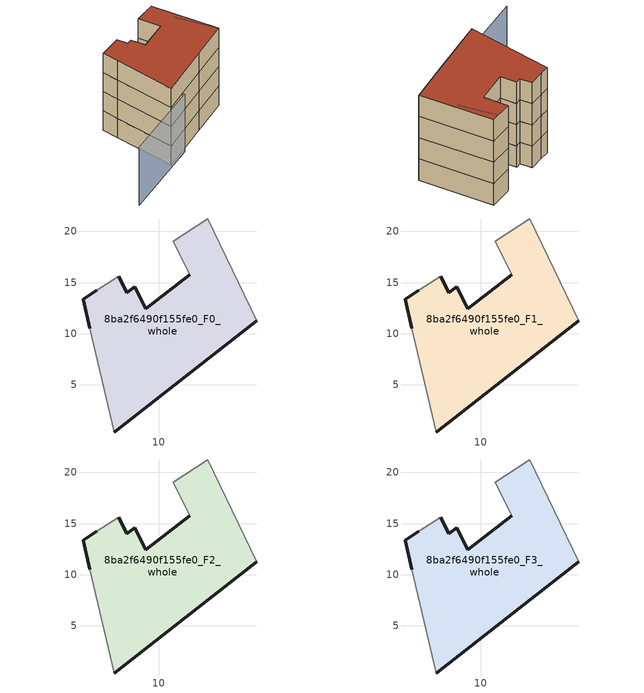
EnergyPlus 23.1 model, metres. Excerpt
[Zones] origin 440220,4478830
8ba2f6490f155fe0_F0_whole
 floor ground (EU_floor_Construction): 14.78,21.22 19.61,11.28 13.79,6.73 5.67,0.38 3.27,10.54 2.6,13.37 3.95,14.25 6.09,15.64 6.86,14 7.65,14.61 8.72,12.43 13.05,15.76 11.45,19.06 z0
 wall outside (EU_wall_Construction): 5.67,0.38 13.79,6.73 19.61,11.28 / 13.05,15.76 8.72,12.43 7.65,14.61 6.86,14 6.09,15.64 / 3.95,14.25 2.6,13.37 3.27,10.54 z0:3
 wall adiabatic (EU_wall_Construction): 19.61,11.28 14.78,21.22 11.45,19.06 13.05,15.76 / 6.09,15.64 3.95,14.25 / 3.27,10.54 5.67,0.38 z0:3
8ba2f6490f155fe0_F1_whole
 floor to 8ba2f6490f155fe0_F0_whole (EU_floor_Construction): 14.78,21.22 19.61,11.28 13.79,6.73 5.67,0.38 3.27,10.54 2.6,13.37 3.95,14.25 6.09,15.64 6.86,14 7.65,14.61 8.72,12.43 13.05,15.76 11.45,19.06 z3
 wall outside (EU_wall_Construction): 5.67,0.38 13.79,6.73 19.61,11.28 / 13.05,15.76 8.72,12.43 7.65,14.61 6.86,14 6.09,15.64 / 3.95,14.25 2.6,13.37 3.27,10.54 z3:6
 wall adiabatic (EU_wall_Construction): 19.61,11.28 14.78,21.22 11.45,19.06 13.05,15.76 / 6.09,15.64 3.95,14.25 / 3.27,10.54 5.67,0.38 z3:6
8ba2f6490f155fe0_F2_whole
 floor to 8ba2f6490f155fe0_F1_whole (EU_floor_Construction): 14.78,21.22 19.61,11.28 13.79,6.73 5.67,0.38 3.27,10.54 2.6,13.37 3.95,14.25 6.09,15.64 6.86,14 7.65,14.61 8.72,12.43 13.05,15.76 11.45,19.06 z6
 wall outside (EU_wall_Construction): 5.67,0.38 13.79,6.73 19.61,11.28 / 13.05,15.76 8.72,12.43 7.65,14.61 6.86,14 6.09,15.64 / 3.95,14.25 2.6,13.37 3.27,10.54 z6:9
 wall adiabatic (EU_wall_Construction): 19.61,11.28 14.78,21.22 11.45,19.06 13.05,15.76 / 6.09,15.64 3.95,14.25 / 3.27,10.54 5.67,0.38 z6:9
8ba2f6490f155fe0_F3_whole
 floor to 8ba2f6490f155fe0_F2_whole (EU_floor_Construction): 14.78,21.22 19.61,11.28 13.79,6.73 5.67,0.38 3.27,10.54 2.6,13.37 3.95,14.25 6.09,15.64 6.86,14 7.65,14.61 8.72,12.43 13.05,15.76 11.45,19.06 z9
 wall outside (EU_wall_Construction): 5.67,0.38 13.79,6.73 19.61,11.28 / 13.05,15.76 8.72,12.43 7.65,14.61 6.86,14 6.09,15.64 / 3.95,14.25 2.6,13.37 3.27,10.54 z9:12
 wall adiabatic (EU_wall_Construction): 19.61,11.28 14.78,21.22 11.45,19.06 13.05,15.76 / 6.09,15.64 3.95,14.25 / 3.27,10.54 5.67,0.38 z9:12
 roof outside (EU_roof_Construction): 13.79,6.73 19.61,11.28 14.78,21.22 11.45,19.06 13.05,15.76 8.72,12.43 7.65,14.61 6.86,14 6.09,15.64 3.95,14.25 2.6,13.37 3.27,10.54 5.67,0.38 z12
shading: 3.27,10.54 9.15,2.62 / 9.15,2.62 -3.52,-6.79 z0:9; 19.61,11.28 13.69,20.54 z0:12
[Building]
EU S2 Campaign: North Axis=0; Terrain=City; Solar Distribution=FullExterior
[Site:Location]
Madrid: Latitude=40.5; Longitude=-3.5; Time Zone=1; Elevation=609
[SizingPeriod:WeatherFileDays]
AnnualSizingPeriod: Begin Month=1; Begin Day of Month=1; End Month=12; End Day of Month=31; Day of Week for Start Day=Monday; Use Weather File Daylight Saving Period=No; Use Weather File Rain and Snow Indicators=No
[MATERIAL]
EU_InternalMass_Material: Roughness=MediumRough; Thickness=0.1; Conductivity=1; Density=1800; Specific Heat=900; Thermal Absorptance=0.9; Solar Absorptance=0.7; Visible Absorptance=0.7
[MATERIAL:NOMASS] Roughness=MediumRough; Thermal Absorptance=0.9; Solar Absorptance=0.7; Visible Absorptance=0.7
Name | Thermal Resistance
EU_wall_NoMass | 0.459673
EU_roof_NoMass | 0.495815
EU_floor_NoMass | 0.788942
[CONSTRUCTION]
EU_wall_Construction: EU_wall_NoMass
EU_roof_Construction: EU_roof_NoMass
EU_floor_Construction: EU_floor_NoMass
EU_InternalMass_Construction: EU_InternalMass_Material
[ZONE] Type=1; Multiplier=1; Ceiling Height=autocalculate; Floor Area=autocalculate; Part of Total Floor Area=Yes
Name | Volume
8ba2f6490f155fe0_F0_whole | 492.573
8ba2f6490f155fe0_F1_whole; 8ba2f6490f155fe0_F2_whole; 8ba2f6490f155fe0_F3_whole | 492.574
[INTERNALMASS] Construction=EU_InternalMass_Construction; Surface Area=164.191
Name | Zone or ZoneList
8ba2f6490f155fe0_F0_whole_EU_InternalMass | 8ba2f6490f155fe0_F0_whole
8ba2f6490f155fe0_F1_whole_EU_InternalMass | 8ba2f6490f155fe0_F1_whole
8ba2f6490f155fe0_F2_whole_EU_InternalMass | 8ba2f6490f155fe0_F2_whole
8ba2f6490f155fe0_F3_whole_EU_InternalMass | 8ba2f6490f155fe0_F3_whole
[OTHEREQUIPMENT] Fuel Type=Electricity; Design Level Calculation Method=Watts/Area; Power per Zone Floor Area=1; Fraction Latent=0; Fraction Radiant=0; Fraction Lost=0; Carbon Dioxide Generation Rate=0; EndUse Subcategory=EU_Step8_InternalGains
Name | Zone or ZoneList or Space or SpaceList | Schedule
EU_Step8_InternalGain_8ba2f6490f155fe0_F0_whole_f000 | 8ba2f6490f155fe0_F0_whole | EU_Step8_GainSchedule_8ba2f6490f155fe0_F0_whole_f000
EU_Step8_InternalGain_8ba2f6490f155fe0_F1_whole_f000 | 8ba2f6490f155fe0_F1_whole | EU_Step8_GainSchedule_8ba2f6490f155fe0_F1_whole_f000
EU_Step8_InternalGain_8ba2f6490f155fe0_F2_whole_f000 | 8ba2f6490f155fe0_F2_whole | EU_Step8_GainSchedule_8ba2f6490f155fe0_F2_whole_f000
EU_Step8_InternalGain_8ba2f6490f155fe0_F3_whole_f000 | 8ba2f6490f155fe0_F3_whole | EU_Step8_GainSchedule_8ba2f6490f155fe0_F3_whole_f000
[ZONEVENTILATION:DESIGNFLOWRATE] Schedule=EU_AlwaysOn; Design Flow Rate Calculation Method=AirChanges/Hour; Air Changes per Hour=0.719161; Ventilation Type=Natural; Fan Pressure Rise=0; Fan Total Efficiency=1; Constant Term Coefficient=1; Temperature Term Coefficient=0; Velocity Term Coefficient=0; Velocity Squared Term Coefficient=0; Minimum Indoor Temperature=-100; Maximum Indoor Temperature=100; Delta Temperature=-100; Minimum Outdoor Temperature=-100; Maximum Outdoor Temperature=100; Maximum Wind Speed=40
Name | Zone or ZoneList or Space or SpaceList
EU_ConstantAir_8ba2f6490f155fe0_F0_whole | 8ba2f6490f155fe0_F0_whole
EU_ConstantAir_8ba2f6490f155fe0_F1_whole | 8ba2f6490f155fe0_F1_whole
EU_ConstantAir_8ba2f6490f155fe0_F2_whole | 8ba2f6490f155fe0_F2_whole
EU_ConstantAir_8ba2f6490f155fe0_F3_whole | 8ba2f6490f155fe0_F3_whole
[HVACTEMPLATE:THERMOSTAT] Constant Heating Setpoint=20; Constant Cooling Setpoint=50
EU_HeatOnly_8ba2f6490f155fe0_F0_whole; EU_HeatOnly_8ba2f6490f155fe0_F1_whole; EU_HeatOnly_8ba2f6490f155fe0_F2_whole; EU_HeatOnly_8ba2f6490f155fe0_F3_whole
[HVACTEMPLATE:ZONE:IDEALLOADSAIRSYSTEM] System Availability Schedule=EU_AlwaysOn; Maximum Heating Supply Air Temperature=50; Minimum Cooling Supply Air Temperature=13; Maximum Heating Supply Air Humidity Ratio=0.0156; Minimum Cooling Supply Air Humidity Ratio=0.0077; Heating Limit=NoLimit; Cooling Limit=NoLimit; Heating Availability Schedule=EU_AlwaysOn; Cooling Availability Schedule=EU_CoolingOff; Dehumidification Control Type=ConstantSensibleHeatRatio; Cooling Sensible Heat Ratio=0.7; Dehumidification Setpoint=60; Humidification Control Type=None; Humidification Setpoint=30; Outdoor Air Method=None; Outdoor Air Flow Rate per Person=0.00944; Outdoor Air Flow Rate per Zone Floor Area=0; Outdoor Air Flow Rate per Zone=0; Demand Controlled Ventilation Type=None; Outdoor Air Economizer Type=NoEconomizer; Heat Recovery Type=None; Sensible Heat Recovery Effectiveness=0.7; Latent Heat Recovery Effectiveness=0.65
Name | Template Thermostat
8ba2f6490f155fe0_F0_whole | EU_HeatOnly_8ba2f6490f155fe0_F0_whole
8ba2f6490f155fe0_F1_whole | EU_HeatOnly_8ba2f6490f155fe0_F1_whole
8ba2f6490f155fe0_F2_whole | EU_HeatOnly_8ba2f6490f155fe0_F2_whole
8ba2f6490f155fe0_F3_whole | EU_HeatOnly_8ba2f6490f155fe0_F3_whole
[SIZING:ZONE] Zone Cooling Design Supply Air Temperature Input Method=SupplyAirTemperature; Zone Cooling Design Supply Air Temperature=13; Zone Heating Design Supply Air Temperature Input Method=SupplyAirTemperature; Zone Heating Design Supply Air Temperature=50; Zone Cooling Design Supply Air Humidity Ratio=0.008; Zone Heating Design Supply Air Humidity Ratio=0.008; Cooling Design Air Flow Method=DesignDay; Cooling Design Air Flow Rate=0; Cooling Minimum Air Flow per Zone Floor Area=0.000762; Cooling Minimum Air Flow=0; Cooling Minimum Air Flow Fraction=0.2; Heating Design Air Flow Method=DesignDay; Heating Design Air Flow Rate=0; Heating Maximum Air Flow per Zone Floor Area=0.002032; Heating Maximum Air Flow=0.141576; Heating Maximum Air Flow Fraction=0.3; Account for Dedicated Outdoor Air System=No; Dedicated Outdoor Air System Control Strategy=NeutralSupplyAir; Dedicated Outdoor Air Low Setpoint Temperature for Design=autosize; Dedicated Outdoor Air High Setpoint Temperature for Design=autosize; Zone Load Sizing Method=Sensible Load Only No Latent Load; Zone Latent Cooling Design Supply Air Humidity Ratio Input Method=HumidityRatioDifference; Zone Cooling Design Supply Air Humidity Ratio Difference=0.005; Zone Latent Heating Design Supply Air Humidity Ratio Input Method=HumidityRatioDifference; Zone Humidification Design Supply Air Humidity Ratio Difference=0.005
8ba2f6490f155fe0_F0_whole; 8ba2f6490f155fe0_F1_whole; 8ba2f6490f155fe0_F2_whole; 8ba2f6490f155fe0_F3_whole
[SCHEDULE:CONSTANT]
Name | Hourly Value
EU_AlwaysOn | 1
EU_CoolingOff | 0
[SCHEDULE:FILE] Column Number=1; Rows to Skip at Top=0; Number of Hours of Data=8760; Column Separator=Comma; Interpolate to Timestep=No; Minutes per Item=60; Adjust Schedule for Daylight Savings=Yes
Name | File
EU_Step8_GainSchedule_8ba2f6490f155fe0_F0_whole_f000 | ../../schedules/8ba2f6490f155fe0/8ba2f6490f155fe0_F0_whole_f000_gain.csv
EU_Step8_GainSchedule_8ba2f6490f155fe0_F1_whole_f000 | ../../schedules/8ba2f6490f155fe0/8ba2f6490f155fe0_F1_whole_f000_gain.csv
EU_Step8_GainSchedule_8ba2f6490f155fe0_F2_whole_f000 | ../../schedules/8ba2f6490f155fe0/8ba2f6490f155fe0_F2_whole_f000_gain.csv
EU_Step8_GainSchedule_8ba2f6490f155fe0_F3_whole_f000 | ../../schedules/8ba2f6490f155fe0/8ba2f6490f155fe0_F3_whole_f000_gain.csv
